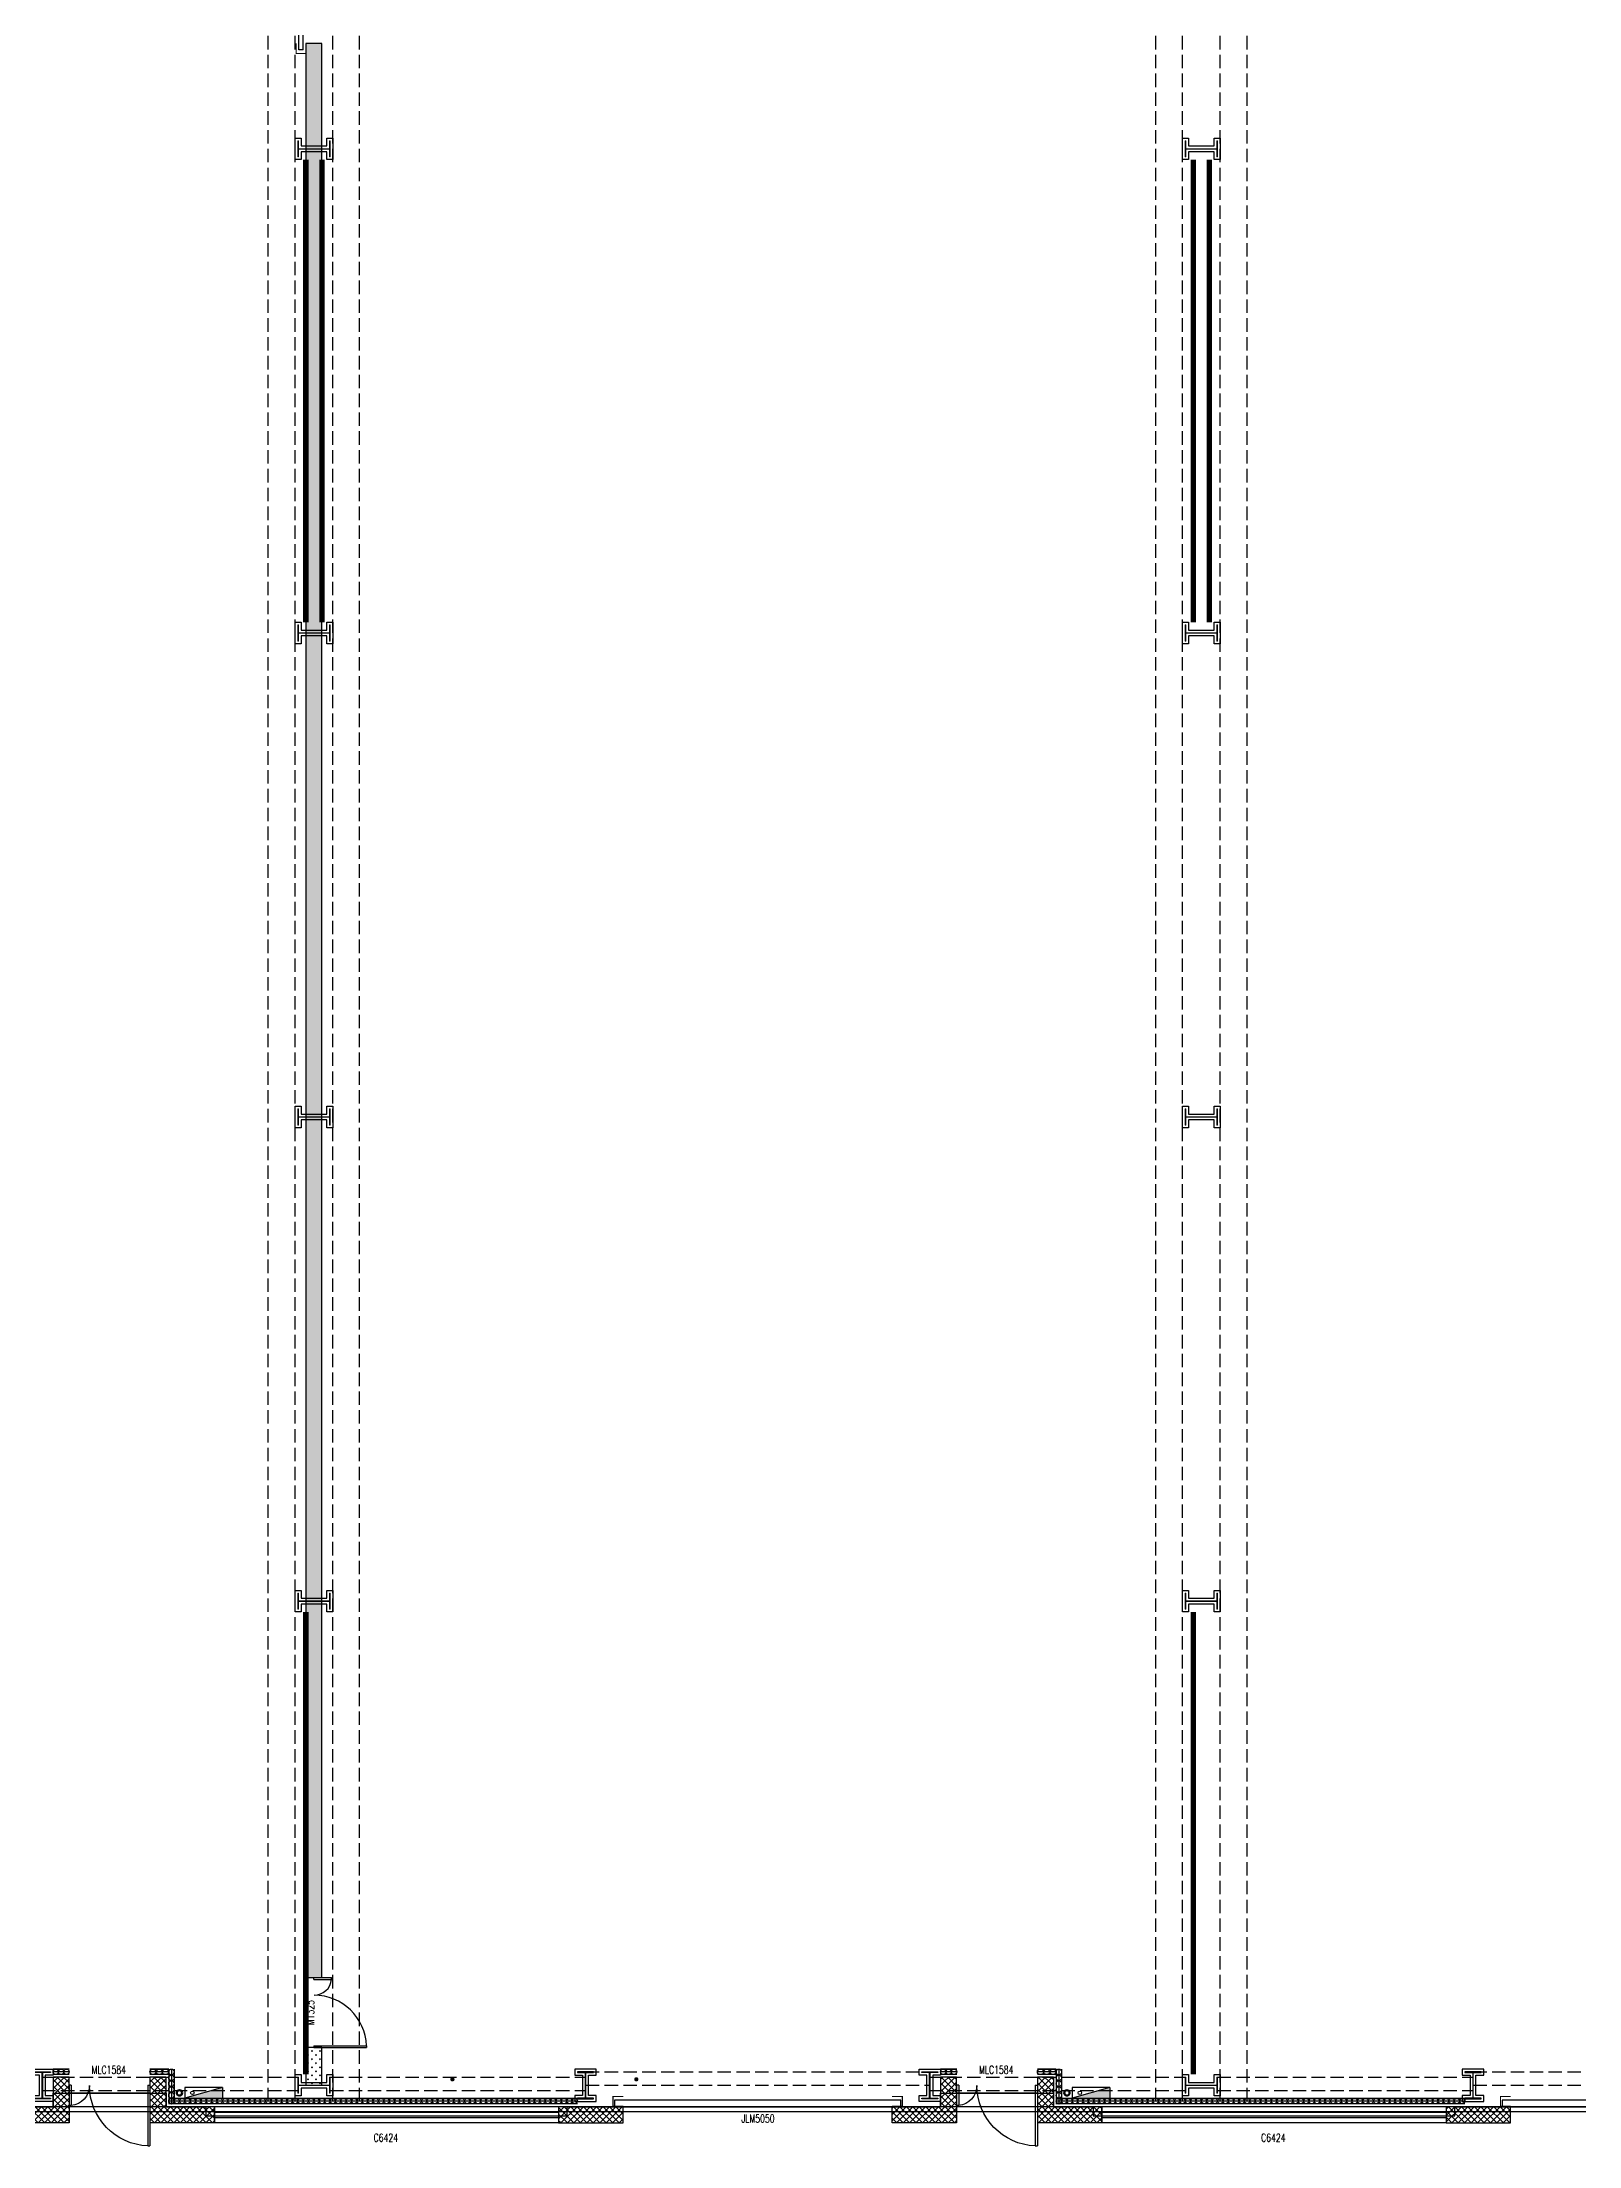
# Model space of a CAD drawing. Extents: x -474411 to 577939, y 0 to 1014176.
# Drawn here: x -182508 to -153935, y 740692 to 779806 of the extents above; entities that cross this region are included whole.
import ezdxf

# ---------------------------------------------------------------- set-up
doc = ezdxf.new("R2010")
doc.units = 0
doc.header["$LTSCALE"] = 1000
doc.header["$MEASUREMENT"] = 0
for name, pattern in [('10平面$0$DASH', [0.35, 0.25, -0.1]), ('CENTER', [2, 1.25, -0.25, 0.25, -0.25]), ('DASH', [0.35, 0.25, -0.1])]:
    doc.linetypes.add(name, pattern=pattern)
for name, color, linetype in [('10平面$0$WINDOW', 4, 'Continuous'), ('10平面$0$WINDOW_TEXT', 7, 'Continuous'), ('A-AXIS-DP', 126, 'Continuous'), ('A-AXIS-SYMB', 3, 'Continuous'), ('A-HATCH-2', 251, 'Continuous'), ('A-SFCE', 30, 'Continuous'), ('A-WINDOW', 140, 'Continuous'), ('AS-WALL', 40, 'Continuous'), ('AS-结构边线层', 200, 'Continuous'), ('DIM_SYMB', 3, 'Continuous'), ('PUB_HATCH', 8, 'Continuous'), ('SB_ZF消火栓', 10, 'Continuous'), ('建-窗', 4, 'Continuous'), ('建-门窗编号', 7, 'Continuous'), ('照明-灯具', 3, 'Continuous')]:
    doc.layers.add(name, color=color, linetype=linetype)
doc.layers.add('A-加建区域', color=47, linetype='Continuous', plot=False)
for name, color, linetype, lineweight in [('LG-ZF消防', 1, 'Continuous', 60), ('S-col', 2, 'Continuous', 0), ('柱间支撑', 6, 'CENTER', 0)]:
    doc.layers.add(name, color=color, linetype=linetype, lineweight=lineweight)
doc.styles.add('10平面$0$_TCH_WINDOW', font='SIMPLEX', dxfattribs={"height": 3.5, "bigfont": 'GBCBIG'})
doc.styles.add('A-WIN-LABEL', font='SIMPLEX', dxfattribs={"bigfont": 'GBCBIG'})
pattern_1 = [(45, (60, 0), (-60.000061, 60.000061), []), (135, (60, 0), (-60.000061, -60.000061), [])]
pattern_2 = [(45, (25.49, 21.51), (-75.000002, 75.000002), [24, -82.06602]), (135, (192.46, 21.51), (-75.000002, -75.000002), [24, -82.06602])]

# ---------------------------------------------------------------- blocks, each defined once
blk = doc.blocks.new('10平面$0$$DorLib2D$00000126')
at = {"color": 0, "linetype": 'Continuous'}
for p, q in [((-0.532, 0.5), (-0.532, 0.9)), ((0.532, 0.9), (0.532, 0.5))]:
    blk.add_line(p, q, dxfattribs=at)
at = {"color": 0, "linetype": '10平面$0$DASH'}
for p, q in [((-0.532, 0.9), (0.532, 0.9)), ((-0.532, 0.5), (0.532, 0.5))]:
    blk.add_line(p, q, dxfattribs=at)
blk = doc.blocks.new('DOOR2DLIB$SYSLIB$00000123')
at = {"color": 0}
for p, q in [((0.475, -0.001), (0.475, 0.752)), ((0.475, 0.752), (0.5, 0.752)), ((0.5, -0.001), (0.5, 0.752)), ((-0.5, 0), (-0.5, 0.252)), ((-0.475, 0.252), (-0.5, 0.252)), ((-0.475, 0), (-0.475, 0.252)), ((-0.475, 0), (-0.5, 0)), ((0.475, -0.001), (0.5, -0.001))]:
    blk.add_line(p, q, dxfattribs=at)
for centre, radius, start, end in [((0.505, -0.002), 0.755, 92.2493, 179.7238), ((-0.501, 0.003), 0.251, 359.7899, 84.0974)]:
    blk.add_arc(centre, radius, start, end, dxfattribs=at)
blk = doc.blocks.new('G$C325EBD4F')
at = {"layer": 'PUB_HATCH'}
h = blk.add_hatch(dxfattribs=at)
h.set_pattern_fill('多孔材料', color=8, scale=30, style=0)
h.set_pattern_definition(pattern_1)
h.paths.add_polyline_path([(3700, -50), (3700, 250), (3400, 250)])
h = blk.add_hatch(dxfattribs=at)
h.set_pattern_fill('多孔材料', color=8, scale=30, style=0)
h.set_pattern_definition(pattern_1)
h.paths.add_polyline_path([(3700, -50), (3400, 250), (3400, -300), (3700, -600)])
h = blk.add_hatch(dxfattribs=at)
h.set_pattern_fill('多孔材料', color=8, scale=30, style=0)
h.set_pattern_definition(pattern_1)
h.paths.add_polyline_path([(5500, 250), (5200, 250), (5200, -50)])
h = blk.add_hatch(dxfattribs=at)
h.set_pattern_fill('多孔材料', color=8, scale=30, style=0)
h.set_pattern_definition(pattern_1)
h.paths.add_polyline_path([(5500, 250), (5200, -50), (5200, -600), (5500, -300)])
h = blk.add_hatch(dxfattribs=at)
h.set_pattern_fill('多孔材料', color=8, scale=30, style=0)
h.set_pattern_definition(pattern_1)
h.paths.add_polyline_path([(3700, -600), (3400, -300), (2500, -300), (2500, -600)])
h = blk.add_hatch(dxfattribs=at)
h.set_pattern_fill('多孔材料', color=8, scale=30, style=0)
h.set_pattern_definition(pattern_1)
h.paths.add_polyline_path([(6400, -300), (5500, -300), (5200, -600), (6400, -600)])
at = {"layer": '10平面$0$WINDOW', "color": 8}
blk.add_line((5200, -50), (3700, -50), dxfattribs=at)
at = {"layer": 'AS-WALL', "color": 8}
for p, q in [((3700, 250), (3400, 250)), ((3400, 250), (3400, -300)), ((3700, -50), (3700, 250)), ((5500, 250), (5200, 250)), ((5200, 250), (5200, -50)), ((5500, 250), (5500, -300)), ((3400, -300), (2500, -300)), ((2500, -600), (2500, -300)), ((3700, -50), (3700, -600)), ((5200, -50), (5200, -600)), ((6400, -300), (5500, -300)), ((6400, -600), (6400, -300)), ((3700, -600), (2500, -600)), ((6400, -600), (5200, -600))]:
    blk.add_line(p, q, dxfattribs=at)
at = {"layer": '10平面$0$WINDOW', "color": 8}
ref = blk.add_blockref('DOOR2DLIB$SYSLIB$00000123', (4450, 100), dxfattribs=dict(at, xscale=-1500, yscale=1500, zscale=300, rotation=180.0000000000445))
ref.add_attrib('A', 'MLC1584', (4117, 313), dxfattribs={"layer": '10平面$0$WINDOW_TEXT', "ltscale": 500, "height": 148.8, "style": '10平面$0$_TCH_WINDOW', "width": 0.705882})
ref = blk.add_blockref('10平面$0$$DorLib2D$00000126', (0, -450), dxfattribs=dict(at, xscale=5000, yscale=-300, zscale=300, rotation=180.0000000000008))
ref.add_attrib('A', 'JLM5050', (-301, -594), dxfattribs={"layer": '10平面$0$WINDOW_TEXT', "ltscale": 500, "height": 148.8, "style": '10平面$0$_TCH_WINDOW', "width": 0.705882})
blk = doc.blocks.new('43243')
at = {"layer": 'AS-结构边线层', "color": 8}
blk.add_lwpolyline([(-189244, 741420), (-182304, 741420), (-182304, 741670), (-180204, 741670), (-180204, 741420), (-179464, 741420), (-179464, 741250), (-172744, 741250), (-172744, 741420), (-165804, 741420), (-165804, 741670), (-163704, 741670), (-163704, 741420), (-162964, 741420), (-162964, 741250), (-156244, 741250), (-156244, 741420), (-149304, 741420), (-149304, 741670), (-147204, 741670), (-147204, 741420), (-144054, 741420), (-144054, 832220)], dxfattribs=at)
blk = doc.blocks.new('w4234324')
at = {"layer": 'A-AXIS-DP', "color": 8}
for points in [[(-182654, 742070), (-182354, 742070), (-182354, 742058), (-182500, 742058), (-182500, 741582), (-182354, 741582), (-182354, 741570), (-182654, 741570), (-182654, 741582), (-182508, 741582), (-182508, 742058), (-182654, 742058), (-182654, 742070)], [(-172254, 742070), (-172554, 742070), (-172554, 742058), (-172408, 742058), (-172408, 741582), (-172554, 741582), (-172554, 741570), (-172254, 741570), (-172254, 741582), (-172400, 741582), (-172400, 742058), (-172254, 742058), (-172254, 742070)], [(-166154, 742070), (-165854, 742070), (-165854, 742058), (-166000, 742058), (-166000, 741582), (-165854, 741582), (-165854, 741570), (-166154, 741570), (-166154, 741582), (-166008, 741582), (-166008, 742058), (-166154, 742058), (-166154, 742070)], [(-155754, 742070), (-156054, 742070), (-156054, 742058), (-155908, 742058), (-155908, 741582), (-156054, 741582), (-156054, 741570), (-155754, 741570), (-155754, 741582), (-155900, 741582), (-155900, 742058), (-155754, 742058), (-155754, 742070)]]:
    blk.add_lwpolyline(points, close=True, dxfattribs=at)
at = {"layer": 'A-HATCH-2', "color": 8}
for points in [[(-177804, 777620), (-177804, 778020), (-177692, 778020), (-177692, 777874), (-177216, 777874), (-177216, 778020), (-177104, 778020), (-177104, 777620), (-177216, 777620), (-177216, 777766), (-177692, 777766), (-177692, 777620)], [(-161304, 777620), (-161304, 778020), (-161192, 778020), (-161192, 777874), (-160716, 777874), (-160716, 778020), (-160604, 778020), (-160604, 777620), (-160716, 777620), (-160716, 777766), (-161192, 777766), (-161192, 777620)], [(-177804, 768620), (-177804, 769020), (-177692, 769020), (-177692, 768874), (-177216, 768874), (-177216, 769020), (-177104, 769020), (-177104, 768620), (-177216, 768620), (-177216, 768766), (-177692, 768766), (-177692, 768620)], [(-161304, 768620), (-161304, 769020), (-161192, 769020), (-161192, 768874), (-160716, 768874), (-160716, 769020), (-160604, 769020), (-160604, 768620), (-160716, 768620), (-160716, 768766), (-161192, 768766), (-161192, 768620)], [(-177804, 759620), (-177804, 760020), (-177692, 760020), (-177692, 759874), (-177216, 759874), (-177216, 760020), (-177104, 760020), (-177104, 759620), (-177216, 759620), (-177216, 759766), (-177692, 759766), (-177692, 759620)], [(-161304, 759620), (-161304, 760020), (-161192, 760020), (-161192, 759874), (-160716, 759874), (-160716, 760020), (-160604, 760020), (-160604, 759620), (-160716, 759620), (-160716, 759766), (-161192, 759766), (-161192, 759620)], [(-177804, 750620), (-177804, 751020), (-177692, 751020), (-177692, 750874), (-177216, 750874), (-177216, 751020), (-177104, 751020), (-177104, 750620), (-177216, 750620), (-177216, 750766), (-177692, 750766), (-177692, 750620)], [(-161304, 750620), (-161304, 751020), (-161192, 751020), (-161192, 750874), (-160716, 750874), (-160716, 751020), (-160604, 751020), (-160604, 750620), (-160716, 750620), (-160716, 750766), (-161192, 750766), (-161192, 750620)], [(-182704, 742120), (-182304, 742120), (-182304, 742008), (-182450, 742008), (-182450, 741632), (-182304, 741632), (-182304, 741520), (-182704, 741520), (-182704, 741632), (-182558, 741632), (-182558, 742008), (-182704, 742008)], [(-177804, 741620), (-177804, 742020), (-177692, 742020), (-177692, 741874), (-177216, 741874), (-177216, 742020), (-177104, 742020), (-177104, 741620), (-177216, 741620), (-177216, 741766), (-177692, 741766), (-177692, 741620)], [(-177804, 741620), (-177804, 742020), (-177692, 742020), (-177692, 741874), (-177216, 741874), (-177216, 742020), (-177104, 742020), (-177104, 741620), (-177216, 741620), (-177216, 741766), (-177692, 741766), (-177692, 741620)], [(-172204, 742120), (-172604, 742120), (-172604, 742008), (-172458, 742008), (-172458, 741632), (-172604, 741632), (-172604, 741520), (-172204, 741520), (-172204, 741632), (-172350, 741632), (-172350, 742008), (-172204, 742008)], [(-166204, 742120), (-165804, 742120), (-165804, 742008), (-165950, 742008), (-165950, 741632), (-165804, 741632), (-165804, 741520), (-166204, 741520), (-166204, 741632), (-166058, 741632), (-166058, 742008), (-166204, 742008)], [(-161304, 741620), (-161304, 742020), (-161192, 742020), (-161192, 741874), (-160716, 741874), (-160716, 742020), (-160604, 742020), (-160604, 741620), (-160716, 741620), (-160716, 741766), (-161192, 741766), (-161192, 741620)], [(-161304, 741620), (-161304, 742020), (-161192, 742020), (-161192, 741874), (-160716, 741874), (-160716, 742020), (-160604, 742020), (-160604, 741620), (-160716, 741620), (-160716, 741766), (-161192, 741766), (-161192, 741620)], [(-155704, 742120), (-156104, 742120), (-156104, 742008), (-155958, 742008), (-155958, 741632), (-156104, 741632), (-156104, 741520), (-155704, 741520), (-155704, 741632), (-155850, 741632), (-155850, 742008), (-155704, 742008)]]:
    blk.add_lwpolyline(points, close=True, dxfattribs=at)
at = {"layer": 'S-col', "color": 8}
for points in [[(-177754, 777670), (-177754, 777970), (-177742, 777970), (-177742, 777824), (-177166, 777824), (-177166, 777970), (-177154, 777970), (-177154, 777670), (-177166, 777670), (-177166, 777816), (-177742, 777816), (-177742, 777670)], [(-161254, 777670), (-161254, 777970), (-161242, 777970), (-161242, 777824), (-160666, 777824), (-160666, 777970), (-160654, 777970), (-160654, 777670), (-160666, 777670), (-160666, 777816), (-161242, 777816), (-161242, 777670)], [(-177754, 768670), (-177754, 768970), (-177742, 768970), (-177742, 768824), (-177166, 768824), (-177166, 768970), (-177154, 768970), (-177154, 768670), (-177166, 768670), (-177166, 768816), (-177742, 768816), (-177742, 768670)], [(-161254, 768670), (-161254, 768970), (-161242, 768970), (-161242, 768824), (-160666, 768824), (-160666, 768970), (-160654, 768970), (-160654, 768670), (-160666, 768670), (-160666, 768816), (-161242, 768816), (-161242, 768670)], [(-177754, 759670), (-177754, 759970), (-177742, 759970), (-177742, 759824), (-177166, 759824), (-177166, 759970), (-177154, 759970), (-177154, 759670), (-177166, 759670), (-177166, 759816), (-177742, 759816), (-177742, 759670)], [(-161254, 759670), (-161254, 759970), (-161242, 759970), (-161242, 759824), (-160666, 759824), (-160666, 759970), (-160654, 759970), (-160654, 759670), (-160666, 759670), (-160666, 759816), (-161242, 759816), (-161242, 759670)], [(-177754, 750670), (-177754, 750970), (-177742, 750970), (-177742, 750824), (-177166, 750824), (-177166, 750970), (-177154, 750970), (-177154, 750670), (-177166, 750670), (-177166, 750816), (-177742, 750816), (-177742, 750670)], [(-161254, 750670), (-161254, 750970), (-161242, 750970), (-161242, 750824), (-160666, 750824), (-160666, 750970), (-160654, 750970), (-160654, 750670), (-160666, 750670), (-160666, 750816), (-161242, 750816), (-161242, 750670)], [(-177754, 741670), (-177754, 741970), (-177742, 741970), (-177742, 741824), (-177166, 741824), (-177166, 741970), (-177154, 741970), (-177154, 741670), (-177166, 741670), (-177166, 741816), (-177742, 741816), (-177742, 741670)], [(-177754, 741670), (-177754, 741970), (-177742, 741970), (-177742, 741824), (-177166, 741824), (-177166, 741970), (-177154, 741970), (-177154, 741670), (-177166, 741670), (-177166, 741816), (-177742, 741816), (-177742, 741670)], [(-161254, 741670), (-161254, 741970), (-161242, 741970), (-161242, 741824), (-160666, 741824), (-160666, 741970), (-160654, 741970), (-160654, 741670), (-160666, 741670), (-160666, 741816), (-161242, 741816), (-161242, 741670)], [(-161254, 741670), (-161254, 741970), (-161242, 741970), (-161242, 741824), (-160666, 741824), (-160666, 741970), (-160654, 741970), (-160654, 741670), (-160666, 741670), (-160666, 741816), (-161242, 741816), (-161242, 741670)]]:
    blk.add_lwpolyline(points, close=True, dxfattribs=at)
blk = doc.blocks.new('34242343243')
at = {"color": 8}
for p, q in [((-182204, 742120), (-182304, 742120)), ((-182204, 742070), (-182304, 742070)), ((-182204, 742020), (-182304, 742020)), ((-182104, 742120), (-182204, 742120)), ((-182104, 742070), (-182204, 742070)), ((-182104, 742020), (-182204, 742020)), ((-182004, 742120), (-182104, 742120)), ((-182004, 742070), (-182104, 742070)), ((-182004, 742020), (-182104, 742020)), ((-180388, 742120), (-180504, 742120)), ((-180388, 742070), (-180504, 742070)), ((-180388, 742020), (-180504, 742020)), ((-180271, 742120), (-180388, 742120)), ((-180271, 742070), (-180388, 742070)), ((-180271, 742020), (-180388, 742020)), ((-180154, 742120), (-180271, 742120)), ((-180154, 742070), (-180271, 742070)), ((-180154, 742020), (-180271, 742020)), ((-180154, 742120), (-180154, 742012)), ((-180154, 742012), (-180154, 741903)), ((-180104, 742120), (-180104, 742012)), ((-180104, 742012), (-180104, 741903)), ((-180054, 742120), (-180054, 742012)), ((-180054, 742012), (-180054, 741903)), ((-165704, 742120), (-165804, 742120)), ((-165704, 742070), (-165804, 742070)), ((-165704, 742020), (-165804, 742020)), ((-165604, 742120), (-165704, 742120)), ((-165604, 742070), (-165704, 742070)), ((-165604, 742020), (-165704, 742020)), ((-165504, 742120), (-165604, 742120)), ((-165504, 742070), (-165604, 742070)), ((-165504, 742020), (-165604, 742020)), ((-163888, 742120), (-164004, 742120)), ((-163888, 742070), (-164004, 742070)), ((-163888, 742020), (-164004, 742020)), ((-163771, 742120), (-163888, 742120)), ((-163771, 742070), (-163888, 742070)), ((-163771, 742020), (-163888, 742020)), ((-163654, 742120), (-163771, 742120)), ((-163654, 742070), (-163771, 742070)), ((-163654, 742020), (-163771, 742020)), ((-163654, 742120), (-163654, 742012)), ((-163654, 742012), (-163654, 741903)), ((-163604, 742120), (-163604, 742012)), ((-163604, 742012), (-163604, 741903)), ((-163554, 742120), (-163554, 742012)), ((-163554, 742012), (-163554, 741903)), ((-180154, 741903), (-180154, 741795)), ((-180154, 741795), (-180154, 741687)), ((-180154, 741687), (-180154, 741578)), ((-180104, 741903), (-180104, 741795)), ((-180104, 741795), (-180104, 741687)), ((-180104, 741687), (-180104, 741578)), ((-180054, 741903), (-180054, 741795)), ((-180054, 741795), (-180054, 741687)), ((-180054, 741687), (-180054, 741578)), ((-163654, 741903), (-163654, 741795)), ((-163654, 741795), (-163654, 741687)), ((-163654, 741687), (-163654, 741578)), ((-163604, 741903), (-163604, 741795)), ((-163604, 741795), (-163604, 741687)), ((-163604, 741687), (-163604, 741578)), ((-163554, 741903), (-163554, 741795)), ((-163554, 741795), (-163554, 741687)), ((-163554, 741687), (-163554, 741578)), ((-180154, 741578), (-180154, 741470)), ((-180104, 741578), (-180104, 741470)), ((-180054, 741578), (-180054, 741470)), ((-163654, 741578), (-163654, 741470)), ((-163604, 741578), (-163604, 741470)), ((-163554, 741578), (-163554, 741470))]:
    blk.add_line(p, q, dxfattribs=at)
for points in [[(-180054, 741576), (-180154, 741576)], [(-180054, 741526), (-180154, 741526)], [(-180054, 741476), (-180154, 741476)], [(-179954, 741576), (-180054, 741576)], [(-179954, 741526), (-180054, 741526)], [(-179954, 741476), (-180054, 741476)], [(-179854, 741576), (-179954, 741576)], [(-179854, 741526), (-179954, 741526)], [(-179854, 741476), (-179954, 741476)], [(-179754, 741576), (-179854, 741576)], [(-179754, 741526), (-179854, 741526)], [(-179754, 741476), (-179854, 741476)], [(-179654, 741576), (-179754, 741576)], [(-179654, 741526), (-179754, 741526)], [(-179654, 741476), (-179754, 741476)], [(-179554, 741576), (-179654, 741576)], [(-179554, 741526), (-179654, 741526)], [(-179554, 741476), (-179654, 741476)], [(-179454, 741576), (-179554, 741576)], [(-179454, 741526), (-179554, 741526)], [(-179454, 741476), (-179554, 741476)], [(-179354, 741576), (-179454, 741576)], [(-179354, 741526), (-179454, 741526)], [(-179354, 741476), (-179454, 741476)], [(-179254, 741576), (-179354, 741576)], [(-179254, 741526), (-179354, 741526)], [(-179254, 741476), (-179354, 741476)], [(-179154, 741576), (-179254, 741576)], [(-179154, 741526), (-179254, 741526)], [(-179154, 741476), (-179254, 741476)], [(-179054, 741576), (-179154, 741576)], [(-179054, 741526), (-179154, 741526)], [(-179054, 741476), (-179154, 741476)], [(-178954, 741576), (-179054, 741576)], [(-178954, 741526), (-179054, 741526)], [(-178954, 741476), (-179054, 741476)], [(-178854, 741576), (-178954, 741576)], [(-178854, 741526), (-178954, 741526)], [(-178854, 741476), (-178954, 741476)], [(-178754, 741576), (-178854, 741576)], [(-178754, 741526), (-178854, 741526)], [(-178754, 741476), (-178854, 741476)], [(-178654, 741576), (-178754, 741576)], [(-178654, 741526), (-178754, 741526)], [(-178654, 741476), (-178754, 741476)], [(-178554, 741576), (-178654, 741576)], [(-178554, 741526), (-178654, 741526)], [(-178554, 741476), (-178654, 741476)], [(-178454, 741576), (-178554, 741576)], [(-178454, 741526), (-178554, 741526)], [(-178454, 741476), (-178554, 741476)], [(-178354, 741576), (-178454, 741576)], [(-178354, 741526), (-178454, 741526)], [(-178354, 741476), (-178454, 741476)], [(-178254, 741576), (-178354, 741576)], [(-178254, 741526), (-178354, 741526)], [(-178254, 741476), (-178354, 741476)], [(-178154, 741576), (-178254, 741576)], [(-178154, 741526), (-178254, 741526)], [(-178154, 741476), (-178254, 741476)], [(-178054, 741576), (-178154, 741576)], [(-178054, 741526), (-178154, 741526)], [(-178054, 741476), (-178154, 741476)], [(-177954, 741576), (-178054, 741576)], [(-177954, 741526), (-178054, 741526)], [(-177954, 741476), (-178054, 741476)], [(-177854, 741576), (-177954, 741576)], [(-177854, 741526), (-177954, 741526)], [(-177854, 741476), (-177954, 741476)], [(-177754, 741576), (-177854, 741576)], [(-177754, 741526), (-177854, 741526)], [(-177754, 741476), (-177854, 741476)], [(-177654, 741576), (-177754, 741576)], [(-177654, 741526), (-177754, 741526)], [(-177654, 741476), (-177754, 741476)], [(-177554, 741576), (-177654, 741576)], [(-177554, 741526), (-177654, 741526)], [(-177554, 741476), (-177654, 741476)], [(-177454, 741576), (-177554, 741576)], [(-177454, 741526), (-177554, 741526)], [(-177454, 741476), (-177554, 741476)], [(-177354, 741576), (-177454, 741576)], [(-177354, 741526), (-177454, 741526)], [(-177354, 741476), (-177454, 741476)], [(-177254, 741576), (-177354, 741576)], [(-177254, 741526), (-177354, 741526)], [(-177254, 741476), (-177354, 741476)], [(-177154, 741576), (-177254, 741576)], [(-177154, 741526), (-177254, 741526)], [(-177154, 741476), (-177254, 741476)], [(-177054, 741576), (-177154, 741576)], [(-177054, 741526), (-177154, 741526)], [(-177054, 741476), (-177154, 741476)], [(-176954, 741576), (-177054, 741576)], [(-176954, 741526), (-177054, 741526)], [(-176954, 741476), (-177054, 741476)], [(-176854, 741576), (-176954, 741576)], [(-176854, 741526), (-176954, 741526)], [(-176854, 741476), (-176954, 741476)], [(-176754, 741576), (-176854, 741576)], [(-176754, 741526), (-176854, 741526)], [(-176754, 741476), (-176854, 741476)], [(-176654, 741576), (-176754, 741576)], [(-176654, 741526), (-176754, 741526)], [(-176654, 741476), (-176754, 741476)], [(-176554, 741576), (-176654, 741576)], [(-176554, 741526), (-176654, 741526)], [(-176554, 741476), (-176654, 741476)], [(-176454, 741576), (-176554, 741576)], [(-176454, 741526), (-176554, 741526)], [(-176454, 741476), (-176554, 741476)], [(-176354, 741576), (-176454, 741576)], [(-176354, 741526), (-176454, 741526)], [(-176354, 741476), (-176454, 741476)], [(-176254, 741576), (-176354, 741576)], [(-176254, 741526), (-176354, 741526)], [(-176254, 741476), (-176354, 741476)], [(-176154, 741576), (-176254, 741576)], [(-176154, 741526), (-176254, 741526)], [(-176154, 741476), (-176254, 741476)], [(-176054, 741576), (-176154, 741576)], [(-176054, 741526), (-176154, 741526)], [(-176054, 741476), (-176154, 741476)], [(-175954, 741576), (-176054, 741576)], [(-175954, 741526), (-176054, 741526)], [(-175954, 741476), (-176054, 741476)], [(-175854, 741576), (-175954, 741576)], [(-175854, 741526), (-175954, 741526)], [(-175854, 741476), (-175954, 741476)], [(-175754, 741576), (-175854, 741576)], [(-175754, 741526), (-175854, 741526)], [(-175754, 741476), (-175854, 741476)], [(-175654, 741576), (-175754, 741576)], [(-175654, 741526), (-175754, 741526)], [(-175654, 741476), (-175754, 741476)], [(-175554, 741576), (-175654, 741576)], [(-175554, 741526), (-175654, 741526)], [(-175554, 741476), (-175654, 741476)], [(-175454, 741576), (-175554, 741576)], [(-175454, 741526), (-175554, 741526)], [(-175454, 741476), (-175554, 741476)], [(-175354, 741576), (-175454, 741576)], [(-175354, 741526), (-175454, 741526)], [(-175354, 741476), (-175454, 741476)], [(-175254, 741576), (-175354, 741576)], [(-175254, 741526), (-175354, 741526)], [(-175254, 741476), (-175354, 741476)], [(-175154, 741576), (-175254, 741576)], [(-175154, 741526), (-175254, 741526)], [(-175154, 741476), (-175254, 741476)], [(-175054, 741576), (-175154, 741576)], [(-175054, 741526), (-175154, 741526)], [(-175054, 741476), (-175154, 741476)], [(-174954, 741576), (-175054, 741576)], [(-174954, 741526), (-175054, 741526)], [(-174954, 741476), (-175054, 741476)], [(-174854, 741576), (-174954, 741576)], [(-174854, 741526), (-174954, 741526)], [(-174854, 741476), (-174954, 741476)], [(-174754, 741576), (-174854, 741576)], [(-174754, 741526), (-174854, 741526)], [(-174754, 741476), (-174854, 741476)], [(-174654, 741576), (-174754, 741576)], [(-174654, 741526), (-174754, 741526)], [(-174654, 741476), (-174754, 741476)], [(-174554, 741576), (-174654, 741576)], [(-174554, 741526), (-174654, 741526)], [(-174554, 741476), (-174654, 741476)], [(-174454, 741576), (-174554, 741576)], [(-174454, 741526), (-174554, 741526)], [(-174454, 741476), (-174554, 741476)], [(-174354, 741576), (-174454, 741576)], [(-174354, 741526), (-174454, 741526)], [(-174354, 741476), (-174454, 741476)], [(-174254, 741576), (-174354, 741576)], [(-174254, 741526), (-174354, 741526)], [(-174254, 741476), (-174354, 741476)], [(-174154, 741576), (-174254, 741576)], [(-174154, 741526), (-174254, 741526)], [(-174154, 741476), (-174254, 741476)], [(-174054, 741576), (-174154, 741576)], [(-174054, 741526), (-174154, 741526)], [(-174054, 741476), (-174154, 741476)], [(-173954, 741576), (-174054, 741576)], [(-173954, 741526), (-174054, 741526)], [(-173954, 741476), (-174054, 741476)], [(-173854, 741576), (-173954, 741576)], [(-173854, 741526), (-173954, 741526)], [(-173854, 741476), (-173954, 741476)], [(-173754, 741576), (-173854, 741576)], [(-173754, 741526), (-173854, 741526)], [(-173754, 741476), (-173854, 741476)], [(-173654, 741576), (-173754, 741576)], [(-173654, 741526), (-173754, 741526)], [(-173654, 741476), (-173754, 741476)], [(-173554, 741576), (-173654, 741576)], [(-173554, 741526), (-173654, 741526)], [(-173554, 741476), (-173654, 741476)], [(-173454, 741576), (-173554, 741576)], [(-173454, 741526), (-173554, 741526)], [(-173454, 741476), (-173554, 741476)], [(-173354, 741576), (-173454, 741576)], [(-173354, 741526), (-173454, 741526)], [(-173354, 741476), (-173454, 741476)], [(-173254, 741576), (-173354, 741576)], [(-173254, 741526), (-173354, 741526)], [(-173254, 741476), (-173354, 741476)], [(-173154, 741576), (-173254, 741576)], [(-173154, 741526), (-173254, 741526)], [(-173154, 741476), (-173254, 741476)], [(-173054, 741576), (-173154, 741576)], [(-173054, 741526), (-173154, 741526)], [(-173054, 741476), (-173154, 741476)], [(-172954, 741576), (-173054, 741576)], [(-172954, 741526), (-173054, 741526)], [(-172954, 741476), (-173054, 741476)], [(-172854, 741576), (-172954, 741576)], [(-172854, 741526), (-172954, 741526)], [(-172854, 741476), (-172954, 741476)], [(-172754, 741576), (-172854, 741576)], [(-172754, 741526), (-172854, 741526)], [(-172754, 741476), (-172854, 741476)], [(-172654, 741576), (-172754, 741576)], [(-172654, 741526), (-172754, 741526)], [(-172654, 741476), (-172754, 741476)], [(-172554, 741576), (-172654, 741576)], [(-172554, 741526), (-172654, 741526)], [(-172554, 741476), (-172654, 741476)], [(-163554, 741576), (-163654, 741576)], [(-163554, 741526), (-163654, 741526)], [(-163554, 741476), (-163654, 741476)], [(-163454, 741576), (-163554, 741576)], [(-163454, 741526), (-163554, 741526)], [(-163454, 741476), (-163554, 741476)], [(-163354, 741576), (-163454, 741576)], [(-163354, 741526), (-163454, 741526)], [(-163354, 741476), (-163454, 741476)], [(-163254, 741576), (-163354, 741576)], [(-163254, 741526), (-163354, 741526)], [(-163254, 741476), (-163354, 741476)], [(-163154, 741576), (-163254, 741576)], [(-163154, 741526), (-163254, 741526)], [(-163154, 741476), (-163254, 741476)], [(-163054, 741576), (-163154, 741576)], [(-163054, 741526), (-163154, 741526)], [(-163054, 741476), (-163154, 741476)], [(-162954, 741576), (-163054, 741576)], [(-162954, 741526), (-163054, 741526)], [(-162954, 741476), (-163054, 741476)], [(-162854, 741576), (-162954, 741576)], [(-162854, 741526), (-162954, 741526)], [(-162854, 741476), (-162954, 741476)], [(-162754, 741576), (-162854, 741576)], [(-162754, 741526), (-162854, 741526)], [(-162754, 741476), (-162854, 741476)], [(-162654, 741576), (-162754, 741576)], [(-162654, 741526), (-162754, 741526)], [(-162654, 741476), (-162754, 741476)], [(-162554, 741576), (-162654, 741576)], [(-162554, 741526), (-162654, 741526)], [(-162554, 741476), (-162654, 741476)], [(-162454, 741576), (-162554, 741576)], [(-162454, 741526), (-162554, 741526)], [(-162454, 741476), (-162554, 741476)], [(-162354, 741576), (-162454, 741576)], [(-162354, 741526), (-162454, 741526)], [(-162354, 741476), (-162454, 741476)], [(-162254, 741576), (-162354, 741576)], [(-162254, 741526), (-162354, 741526)], [(-162254, 741476), (-162354, 741476)], [(-162154, 741576), (-162254, 741576)], [(-162154, 741526), (-162254, 741526)], [(-162154, 741476), (-162254, 741476)], [(-162054, 741576), (-162154, 741576)], [(-162054, 741526), (-162154, 741526)], [(-162054, 741476), (-162154, 741476)], [(-161954, 741576), (-162054, 741576)], [(-161954, 741526), (-162054, 741526)], [(-161954, 741476), (-162054, 741476)], [(-161854, 741576), (-161954, 741576)], [(-161854, 741526), (-161954, 741526)], [(-161854, 741476), (-161954, 741476)], [(-161754, 741576), (-161854, 741576)], [(-161754, 741526), (-161854, 741526)], [(-161754, 741476), (-161854, 741476)], [(-161654, 741576), (-161754, 741576)], [(-161654, 741526), (-161754, 741526)], [(-161654, 741476), (-161754, 741476)], [(-161554, 741576), (-161654, 741576)], [(-161554, 741526), (-161654, 741526)], [(-161554, 741476), (-161654, 741476)], [(-161454, 741576), (-161554, 741576)], [(-161454, 741526), (-161554, 741526)], [(-161454, 741476), (-161554, 741476)], [(-161354, 741576), (-161454, 741576)], [(-161354, 741526), (-161454, 741526)], [(-161354, 741476), (-161454, 741476)], [(-161254, 741576), (-161354, 741576)], [(-161254, 741526), (-161354, 741526)], [(-161254, 741476), (-161354, 741476)], [(-161154, 741576), (-161254, 741576)], [(-161154, 741526), (-161254, 741526)], [(-161154, 741476), (-161254, 741476)], [(-161054, 741576), (-161154, 741576)], [(-161054, 741526), (-161154, 741526)], [(-161054, 741476), (-161154, 741476)], [(-160954, 741576), (-161054, 741576)], [(-160954, 741526), (-161054, 741526)], [(-160954, 741476), (-161054, 741476)], [(-160854, 741576), (-160954, 741576)], [(-160854, 741526), (-160954, 741526)], [(-160854, 741476), (-160954, 741476)], [(-160754, 741576), (-160854, 741576)], [(-160754, 741526), (-160854, 741526)], [(-160754, 741476), (-160854, 741476)], [(-160654, 741576), (-160754, 741576)], [(-160654, 741526), (-160754, 741526)], [(-160654, 741476), (-160754, 741476)], [(-160554, 741576), (-160654, 741576)], [(-160554, 741526), (-160654, 741526)], [(-160554, 741476), (-160654, 741476)], [(-160454, 741576), (-160554, 741576)], [(-160454, 741526), (-160554, 741526)], [(-160454, 741476), (-160554, 741476)], [(-160354, 741576), (-160454, 741576)], [(-160354, 741526), (-160454, 741526)], [(-160354, 741476), (-160454, 741476)], [(-160254, 741576), (-160354, 741576)], [(-160254, 741526), (-160354, 741526)], [(-160254, 741476), (-160354, 741476)], [(-160154, 741576), (-160254, 741576)], [(-160154, 741526), (-160254, 741526)], [(-160154, 741476), (-160254, 741476)], [(-160054, 741576), (-160154, 741576)], [(-160054, 741526), (-160154, 741526)], [(-160054, 741476), (-160154, 741476)], [(-159954, 741576), (-160054, 741576)], [(-159954, 741526), (-160054, 741526)], [(-159954, 741476), (-160054, 741476)], [(-159854, 741576), (-159954, 741576)], [(-159854, 741526), (-159954, 741526)], [(-159854, 741476), (-159954, 741476)], [(-159754, 741576), (-159854, 741576)], [(-159754, 741526), (-159854, 741526)], [(-159754, 741476), (-159854, 741476)], [(-159654, 741576), (-159754, 741576)], [(-159654, 741526), (-159754, 741526)], [(-159654, 741476), (-159754, 741476)], [(-159554, 741576), (-159654, 741576)], [(-159554, 741526), (-159654, 741526)], [(-159554, 741476), (-159654, 741476)], [(-159454, 741576), (-159554, 741576)], [(-159454, 741526), (-159554, 741526)], [(-159454, 741476), (-159554, 741476)], [(-159354, 741576), (-159454, 741576)], [(-159354, 741526), (-159454, 741526)], [(-159354, 741476), (-159454, 741476)], [(-159254, 741576), (-159354, 741576)], [(-159254, 741526), (-159354, 741526)], [(-159254, 741476), (-159354, 741476)], [(-159154, 741576), (-159254, 741576)], [(-159154, 741526), (-159254, 741526)], [(-159154, 741476), (-159254, 741476)], [(-159054, 741576), (-159154, 741576)], [(-159054, 741526), (-159154, 741526)], [(-159054, 741476), (-159154, 741476)], [(-158954, 741576), (-159054, 741576)], [(-158954, 741526), (-159054, 741526)], [(-158954, 741476), (-159054, 741476)], [(-158854, 741576), (-158954, 741576)], [(-158854, 741526), (-158954, 741526)], [(-158854, 741476), (-158954, 741476)], [(-158754, 741576), (-158854, 741576)], [(-158754, 741526), (-158854, 741526)], [(-158754, 741476), (-158854, 741476)], [(-158654, 741576), (-158754, 741576)], [(-158654, 741526), (-158754, 741526)], [(-158654, 741476), (-158754, 741476)], [(-158554, 741576), (-158654, 741576)], [(-158554, 741526), (-158654, 741526)], [(-158554, 741476), (-158654, 741476)], [(-158454, 741576), (-158554, 741576)], [(-158454, 741526), (-158554, 741526)], [(-158454, 741476), (-158554, 741476)], [(-158354, 741576), (-158454, 741576)], [(-158354, 741526), (-158454, 741526)], [(-158354, 741476), (-158454, 741476)], [(-158254, 741576), (-158354, 741576)], [(-158254, 741526), (-158354, 741526)], [(-158254, 741476), (-158354, 741476)], [(-158154, 741576), (-158254, 741576)], [(-158154, 741526), (-158254, 741526)], [(-158154, 741476), (-158254, 741476)], [(-158054, 741576), (-158154, 741576)], [(-158054, 741526), (-158154, 741526)], [(-158054, 741476), (-158154, 741476)], [(-157954, 741576), (-158054, 741576)], [(-157954, 741526), (-158054, 741526)], [(-157954, 741476), (-158054, 741476)], [(-157854, 741576), (-157954, 741576)], [(-157854, 741526), (-157954, 741526)], [(-157854, 741476), (-157954, 741476)], [(-157754, 741576), (-157854, 741576)], [(-157754, 741526), (-157854, 741526)], [(-157754, 741476), (-157854, 741476)], [(-157654, 741576), (-157754, 741576)], [(-157654, 741526), (-157754, 741526)], [(-157654, 741476), (-157754, 741476)], [(-157554, 741576), (-157654, 741576)], [(-157554, 741526), (-157654, 741526)], [(-157554, 741476), (-157654, 741476)], [(-157454, 741576), (-157554, 741576)], [(-157454, 741526), (-157554, 741526)], [(-157454, 741476), (-157554, 741476)], [(-157354, 741576), (-157454, 741576)], [(-157354, 741526), (-157454, 741526)], [(-157354, 741476), (-157454, 741476)], [(-157254, 741576), (-157354, 741576)], [(-157254, 741526), (-157354, 741526)], [(-157254, 741476), (-157354, 741476)], [(-157154, 741576), (-157254, 741576)], [(-157154, 741526), (-157254, 741526)], [(-157154, 741476), (-157254, 741476)], [(-157054, 741576), (-157154, 741576)], [(-157054, 741526), (-157154, 741526)], [(-157054, 741476), (-157154, 741476)], [(-156954, 741576), (-157054, 741576)], [(-156954, 741526), (-157054, 741526)], [(-156954, 741476), (-157054, 741476)], [(-156854, 741576), (-156954, 741576)], [(-156854, 741526), (-156954, 741526)], [(-156854, 741476), (-156954, 741476)], [(-156754, 741576), (-156854, 741576)], [(-156754, 741526), (-156854, 741526)], [(-156754, 741476), (-156854, 741476)], [(-156654, 741576), (-156754, 741576)], [(-156654, 741526), (-156754, 741526)], [(-156654, 741476), (-156754, 741476)], [(-156554, 741576), (-156654, 741576)], [(-156554, 741526), (-156654, 741526)], [(-156554, 741476), (-156654, 741476)], [(-156454, 741576), (-156554, 741576)], [(-156454, 741526), (-156554, 741526)], [(-156454, 741476), (-156554, 741476)], [(-156354, 741576), (-156454, 741576)], [(-156354, 741526), (-156454, 741526)], [(-156354, 741476), (-156454, 741476)], [(-156254, 741576), (-156354, 741576)], [(-156254, 741526), (-156354, 741526)], [(-156254, 741476), (-156354, 741476)], [(-156154, 741576), (-156254, 741576)], [(-156154, 741526), (-156254, 741526)], [(-156154, 741476), (-156254, 741476)], [(-156054, 741576), (-156154, 741576)], [(-156054, 741526), (-156154, 741526)], [(-156054, 741476), (-156154, 741476)]]:
    blk.add_lwpolyline(points, dxfattribs=at)
for centre in [(-180104, 741526), (-180004, 741526), (-179904, 741526), (-179804, 741526), (-179704, 741526), (-179604, 741526), (-179504, 741526), (-179404, 741526), (-179304, 741526), (-179204, 741526), (-179104, 741526), (-179004, 741526), (-178904, 741526), (-178804, 741526), (-178704, 741526), (-178604, 741526), (-178504, 741526), (-178404, 741526), (-178304, 741526), (-178204, 741526), (-178104, 741526), (-178004, 741526), (-177904, 741526), (-177804, 741526), (-177704, 741526), (-177604, 741526), (-177504, 741526), (-177404, 741526), (-177304, 741526), (-177204, 741526), (-177104, 741526), (-177004, 741526), (-176904, 741526), (-176804, 741526), (-176704, 741526), (-176604, 741526), (-176504, 741526), (-176404, 741526), (-176304, 741526), (-176204, 741526), (-176104, 741526), (-176004, 741526), (-175904, 741526), (-175804, 741526), (-175704, 741526), (-175604, 741526), (-175504, 741526), (-175404, 741526), (-175304, 741526), (-175204, 741526), (-175104, 741526), (-175004, 741526), (-174904, 741526), (-174804, 741526), (-174704, 741526), (-174604, 741526), (-174504, 741526), (-174404, 741526), (-174304, 741526), (-174204, 741526), (-174104, 741526), (-174004, 741526), (-173904, 741526), (-173804, 741526), (-173704, 741526), (-173604, 741526), (-173504, 741526), (-173404, 741526), (-173304, 741526), (-173204, 741526), (-173104, 741526), (-173004, 741526), (-172904, 741526), (-172804, 741526), (-172704, 741526), (-172604, 741526), (-163604, 741526), (-163504, 741526), (-163404, 741526), (-163304, 741526), (-163204, 741526), (-163104, 741526), (-163004, 741526), (-162904, 741526), (-162804, 741526), (-162704, 741526), (-162604, 741526), (-162504, 741526), (-162404, 741526), (-162304, 741526), (-162204, 741526), (-162104, 741526), (-162004, 741526), (-161904, 741526), (-161804, 741526), (-161704, 741526), (-161604, 741526), (-161504, 741526), (-161404, 741526), (-161304, 741526), (-161204, 741526), (-161104, 741526), (-161004, 741526), (-160904, 741526), (-160804, 741526), (-160704, 741526), (-160604, 741526), (-160504, 741526), (-160404, 741526), (-160304, 741526), (-160204, 741526), (-160104, 741526), (-160004, 741526), (-159904, 741526), (-159804, 741526), (-159704, 741526), (-159604, 741526), (-159504, 741526), (-159404, 741526), (-159304, 741526), (-159204, 741526), (-159104, 741526), (-159004, 741526), (-158904, 741526), (-158804, 741526), (-158704, 741526), (-158604, 741526), (-158504, 741526), (-158404, 741526), (-158304, 741526), (-158204, 741526), (-158104, 741526), (-158004, 741526), (-157904, 741526), (-157804, 741526), (-157704, 741526), (-157604, 741526), (-157504, 741526), (-157404, 741526), (-157304, 741526), (-157204, 741526), (-157104, 741526), (-157004, 741526), (-156904, 741526), (-156804, 741526), (-156704, 741526), (-156604, 741526), (-156504, 741526), (-156404, 741526), (-156304, 741526), (-156204, 741526), (-156104, 741526)]:
    blk.add_circle(centre, 50, dxfattribs=at)
for centre, major_axis, ratio, start_param, end_param in [((-182254, 742070), (0, 50), 1, 1.570821414274614, 7.8540067214542), ((-182154, 742070), (0, 50), 1, 1.570821414274614, 7.8540067214542), ((-182054, 742070), (0, 50), 1, 1.570821414274614, 7.8540067214542), ((-180446, 742070), (58.3, 0), 0.857143, 3.141593, 9.424778), ((-180329, 742070), (58.3, 0), 0.857143, 3.141593, 9.424778), ((-180213, 742070), (58.3, 0), 0.857143, 3.141593, 9.424778), ((-180104, 742066), (0, 54.2), 0.923077, 3.141593, 9.424778), ((-180104, 741957), (0, 54.2), 0.923077, 3.141593, 9.424778), ((-165754, 742070), (0, 50), 1, 1.570821414274614, 7.8540067214542), ((-165654, 742070), (0, 50), 1, 1.570821414274614, 7.8540067214542), ((-165554, 742070), (0, 50), 1, 1.570821414274614, 7.8540067214542), ((-163946, 742070), (58.3, 0), 0.857143, 3.141593, 9.424778), ((-163829, 742070), (58.3, 0), 0.857143, 3.141593, 9.424778), ((-163713, 742070), (58.3, 0), 0.857143, 3.141593, 9.424778), ((-163604, 742066), (0, 54.2), 0.923077, 3.141593, 9.424778), ((-163604, 741957), (0, 54.2), 0.923077, 3.141593, 9.424778), ((-180104, 741849), (0, 54.2), 0.923077, 3.141593, 9.424778), ((-180104, 741741), (0, 54.2), 0.923077, 3.141593, 9.424778), ((-180104, 741632), (0, 54.2), 0.923077, 3.141593, 9.424778), ((-163604, 741849), (0, 54.2), 0.923077, 3.141593, 9.424778), ((-163604, 741741), (0, 54.2), 0.923077, 3.141593, 9.424778), ((-163604, 741632), (0, 54.2), 0.923077, 3.141593, 9.424778), ((-180104, 741524), (0, 54.2), 0.923077, 3.141593, 9.424778), ((-163604, 741524), (0, 54.2), 0.923077, 3.141593, 9.424778)]:
    blk.add_ellipse(centre, major_axis=major_axis, ratio=ratio, start_param=start_param, end_param=end_param, dxfattribs=at)
at = {"layer": 'A-SFCE', "color": 8, "const_width": 20}
for points in [[(-177604, 779782), (-177604, 779592), (-177784, 779592), (-177784, 779782)], [(-171704, 741430), (-171894, 741430), (-171894, 741610), (-171704, 741610)], [(-166704, 741430), (-166514, 741430), (-166514, 741610), (-166704, 741610)], [(-155204, 741430), (-155394, 741430), (-155394, 741610), (-155204, 741610)]]:
    blk.add_lwpolyline(points, dxfattribs=at)
blk = doc.blocks.new('423432433333')
at = {"layer": 'PUB_HATCH'}
h = blk.add_hatch(dxfattribs=at)
h.set_pattern_fill('石膏板', color=8, scale=30, style=0)
h.set_pattern_definition(pattern_2)
h.paths.add_polyline_path([(-174910, 779832), (-174910, 743870), (-174610, 743870), (-174610, 779832)])
h = blk.add_hatch(dxfattribs=at)
h.set_pattern_fill('石膏板', color=8, scale=30, style=0)
h.set_pattern_definition(pattern_2)
h.paths.add_polyline_path([(-174610, 741874), (-174610, 742570), (-174910, 742570), (-174910, 741874)])
at = {"layer": 'AS-WALL', "color": 8}
for p, q in [((-174910, 779832), (-174910, 743870)), ((-174610, 779832), (-174910, 779832)), ((-174610, 743870), (-174610, 779832)), ((-174910, 743870), (-174610, 743870)), ((-174610, 742570), (-174910, 742570)), ((-174910, 742570), (-174910, 741874)), ((-174610, 741874), (-174610, 742570)), ((-174910, 741874), (-174610, 741874))]:
    blk.add_line(p, q, dxfattribs=at)
at = {"layer": '10平面$0$WINDOW', "color": 8}
ref = blk.add_blockref('10平面$0$$DorLib2D$00000126', (-174860, 782370), dxfattribs=dict(at, xscale=-5000, yscale=-200, zscale=200, rotation=270.0000000009372))
ref.add_attrib('A', 'JLM5050', (-174621, 782016), dxfattribs={"layer": '10平面$0$WINDOW_TEXT', "ltscale": 500, "height": 148.8, "rotation": 90, "style": '10平面$0$_TCH_WINDOW', "width": 0.705882})
ref = blk.add_blockref('DOOR2DLIB$SYSLIB$00000123', (-174760, 743220), dxfattribs=dict(at, xscale=-1300, yscale=-1300, zscale=300, rotation=90.0000000009351))
ref.add_attrib('A', 'M1325', (-174753, 742985), dxfattribs={"layer": '10平面$0$WINDOW_TEXT', "ltscale": 500, "height": 148.8, "rotation": 90, "style": '10平面$0$_TCH_WINDOW', "width": 0.705882})
blk = doc.blocks.new('234243242332')
at = {"layer": 'SB_ZF消火栓'}
for points in [[(-179854, 741578), (-179154, 741578), (-179154, 741778)], [(-163354, 741578), (-162654, 741578), (-162654, 741778)]]:
    blk.add_hatch(color=8, dxfattribs=at).paths.add_polyline_path(points)
at = {"layer": 'LG-ZF消防', "color": 8, "linetype": 'Continuous'}
for centre in [(-179954, 741678), (-163454, 741678)]:
    blk.add_circle(centre, 50, dxfattribs=at)
at = {"layer": 'SB_ZF消火栓', "color": 8}
for p, q in [((-179154, 741778), (-179854, 741778)), ((-179854, 741778), (-179854, 741578)), ((-179154, 741778), (-179854, 741578)), ((-179154, 741778), (-179154, 741578)), ((-162654, 741778), (-163354, 741778)), ((-163354, 741778), (-163354, 741578)), ((-162654, 741778), (-163354, 741578)), ((-162654, 741778), (-162654, 741578)), ((-179854, 741578), (-179154, 741578)), ((-163354, 741578), (-162654, 741578))]:
    blk.add_line(p, q, dxfattribs=at)
for centre in [(-179714, 741678), (-163214, 741678)]:
    blk.add_circle(centre, 32.5, dxfattribs=at)
blk = doc.blocks.new('WINDOW2DLIB$DYNSTYLE$00000005')
at = {"color": 0}
for points in [[(-0.5, 0.5), (-0.5, -0.5)], [(-0.5, 0.5), (0.5, 0.5)], [(0.5, -0.5), (0.5, 0.5)], [(0.5, 0.1667), (-0.5, 0.1667)], [(0.5, -0.1667), (-0.5, -0.1667)], [(-0.5, -0.5), (0.5, -0.5)]]:
    blk.add_lwpolyline(points, dxfattribs=at)

msp = doc.modelspace()

# ---------------------------------------------------------------- hatches: boundary and pattern name
at = {"layer": 'PUB_HATCH'}
h = msp.add_hatch(dxfattribs=at)
h.set_pattern_fill('多孔材料', color=8, scale=30, style=0)
h.set_pattern_definition(pattern_1)
h.paths.add_polyline_path([(-171704.2, 741420), (-172904.2, 741420), (-172904.2, 741120), (-171704.2, 741120)])
h = msp.add_hatch(dxfattribs=at)
h.set_pattern_fill('多孔材料', color=8, scale=30, style=0)
h.set_pattern_definition(pattern_1)
h.paths.add_polyline_path([(-155204.2, 741420), (-156404.2, 741420), (-156404.2, 741120), (-155204.2, 741120)])

# ---------------------------------------------------------------- linework, layer by layer
at = {"layer": 'A-AXIS-SYMB', "color": 8, "const_width": 40}
for points in [[(-174880, 741910, 1), (-174880, 741950, 1)], [(-171460, 741910, 1), (-171460, 741950, 1)]]:
    msp.add_lwpolyline(points, format="xyb", close=True, dxfattribs=at)
at = {"layer": 'A-HATCH-2', "color": 8, "linetype": 'DASH'}
for p, q in [((-178304.2, 741520), (-178304.2, 832220)), ((-177804.2, 741520), (-177804.2, 832220)), ((-177104.2, 741520), (-177104.2, 832220)), ((-176604.2, 741520), (-176604.2, 832220)), ((-161804.2, 741520), (-161804.2, 832220)), ((-161304.2, 741520), (-161304.2, 832220)), ((-160604.2, 741520), (-160604.2, 832220)), ((-160104.2, 741520), (-160104.2, 832220))]:
    msp.add_line(p, q, dxfattribs=at)
at = {"layer": 'A-SFCE', "color": 8, "linetype": 'DASH'}
for p, q in [((-172400.2, 742070), (-166008.2, 742070)), ((-155900.2, 742070), (-149508.2, 742070)), ((-182508.2, 741970), (-177754.2, 741970)), ((-182508.2, 741720), (-177754.2, 741720)), ((-177154.2, 741970), (-172400.2, 741970)), ((-177154.2, 741720), (-172400.2, 741720)), ((-172400.2, 741820), (-166008.2, 741820)), ((-166008.2, 741970), (-161254.2, 741970)), ((-166008.2, 741720), (-161254.2, 741720)), ((-160654.2, 741970), (-155900.2, 741970)), ((-160654.2, 741720), (-155900.2, 741720)), ((-155900.2, 741820), (-149508.2, 741820))]:
    msp.add_line(p, q, dxfattribs=at)
at = {"layer": 'AS-WALL', "color": 8}
for p, q in [((-179304.2, 741420), (-179304.2, 741120)), ((-171704.2, 741420), (-172904.2, 741420)), ((-172904.2, 741420), (-172904.2, 741120)), ((-171704.2, 741120), (-171704.2, 741420)), ((-162804.2, 741420), (-162804.2, 741120)), ((-155204.2, 741420), (-156404.2, 741420)), ((-156404.2, 741420), (-156404.2, 741120)), ((-155204.2, 741120), (-155204.2, 741420)), ((-172904.2, 741120), (-171704.2, 741120)), ((-156404.2, 741120), (-155204.2, 741120))]:
    msp.add_line(p, q, dxfattribs=at)
at = {"layer": '柱间支撑', "color": 8, "const_width": 100}
for points in [[(-177604.2, 777620), (-177604.2, 769020)], [(-177304.2, 777620), (-177304.2, 769020)], [(-161104.2, 777620), (-161104.2, 769020)], [(-160804.2, 777620), (-160804.2, 769020)], [(-177604.2, 750620), (-177604.2, 742020)], [(-161104.2, 750620), (-161104.2, 742020)]]:
    msp.add_lwpolyline(points, dxfattribs=at)
at = {"layer": '照明-灯具', "color": 6, "ltscale": 500}
for points in [[(-140392.9, 769712.9), (-140392.9, 769477.8), (-144587.9, 769477.8), (-144587.9, 741420), (-252134.2, 741420), (-252134.2, 741120)], [(-140069.6, 769408.5), (-144562.4, 769408.5), (-144501.5, 741325.3), (-251965.4, 741325.3), (-251963.4, 741120)]]:
    msp.add_lwpolyline(points, dxfattribs=at)

# ---------------------------------------------------------------- block references
at = {"color": 8}
for p in [(-185704.2, 741720), (-169204.2, 741720), (-152704.2, 741720)]:
    msp.add_blockref('G$C325EBD4F', p, dxfattribs=at)
at = {"layer": 'A-WINDOW', "color": 8}
for name in ['43243', 'w4234324']:
    msp.add_blockref(name, (0, 0), dxfattribs=at)
at = {"layer": 'A-加建区域', "color": 8}
msp.add_blockref('423432433333', (-2694.2, -50), dxfattribs=at)
at = {"layer": 'DIM_SYMB', "color": 8}
msp.add_blockref('34242343243', (0, 0), dxfattribs=at)
at = {"layer": 'SB_ZF消火栓', "color": 8, "linetype": 'Continuous'}
msp.add_blockref('234243242332', (0, 0), dxfattribs=at)
at = {"layer": '建-窗', "color": 8}
ref = msp.add_blockref('WINDOW2DLIB$DYNSTYLE$00000005', (-176104.2, 741270), dxfattribs=dict(at, xscale=6400, yscale=-300, zscale=300, rotation=179.9999999999903))
ref.add_attrib('A', 'C6424', (-176344.2, 740770.6), dxfattribs={"layer": '建-门窗编号', "ltscale": 500, "height": 148.75, "rotation": 360, "style": 'A-WIN-LABEL', "width": 0.705882})
ref = msp.add_blockref('WINDOW2DLIB$DYNSTYLE$00000005', (-159604.2, 741270), dxfattribs=dict(at, xscale=6400, yscale=-300, zscale=300, rotation=179.9999999999903))
ref.add_attrib('A', 'C6424', (-159844.2, 740770.6), dxfattribs={"layer": '建-门窗编号', "ltscale": 500, "height": 148.75, "rotation": 360, "style": 'A-WIN-LABEL', "width": 0.705882})

doc.saveas('drawing.dxf')
